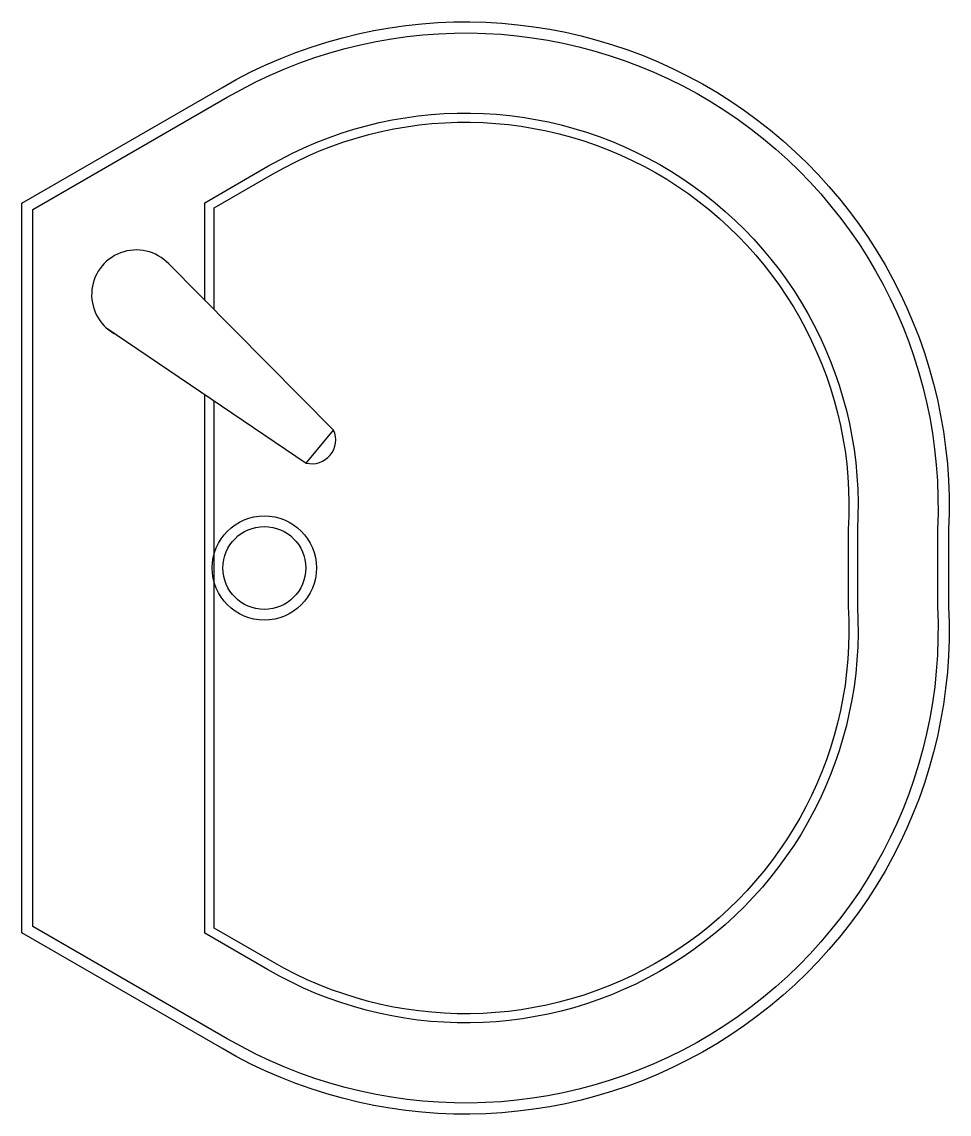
# Model space of a CAD drawing. Header units: millimetres. Extents: x -2918.347 to -2917.88, y 2970.859 to 2971.41.
import ezdxf

# ---------------------------------------------------------------- set-up
doc = ezdxf.new("R2010")
doc.units = ezdxf.units.MM
doc.header["$LTSCALE"] = 10
doc.layers.add('banheiro_louças', color=2, linetype='Continuous')

msp = doc.modelspace()

# ---------------------------------------------------------------- linework, layer by layer
at = {"layer": 'banheiro_louças'}
for p, q in [((-2918.2739, 2971.28859), (-2918.19013, 2971.2041)), ((-2918.30496, 2971.25585), (-2918.2039, 2971.18746)), ((-2918.2039, 2971.18746), (-2918.19013, 2971.2041))]:
    msp.add_line(p, q, dxfattribs=at)
msp.add_lwpolyline([(-2917.87981, 2971.15387), (-2917.87981, 2971.11518, -0.595397), (-2918.24657, 2970.89221), (-2918.3474, 2970.95043), (-2918.3474, 2971.31862), (-2918.24657, 2971.37684, -0.595397)], format="xyb", close=True, dxfattribs=at)
at = {"layer": 'banheiro_louças', "color": 1}
msp.add_lwpolyline([(-2917.88541, 2971.15401), (-2917.88541, 2971.11505, -0.59561), (-2918.24376, 2970.89706), (-2918.3418, 2970.95366), (-2918.3418, 2971.31539), (-2918.24376, 2971.37199, -0.59561)], format="xyb", close=True, dxfattribs=at)
at = {"layer": 'banheiro_louças'}
for points in [[(-2918.255, 2971.26952), (-2918.255, 2971.31883), (-2918.22324, 2971.33717, -0.598795), (-2917.92583, 2971.15387), (-2917.92583, 2971.11518, -0.599099), (-2918.22339, 2970.93197), (-2918.255, 2970.95022), (-2918.255, 2971.22204)], [(-2918.27331, 2971.28799, 1.201911), (-2918.29929, 2971.25202, 1.201911)]]:
    msp.add_lwpolyline(points, format="xyb", dxfattribs=at)
at = {"layer": 'banheiro_louças', "color": 1}
msp.add_lwpolyline([(-2918.2504, 2971.26489), (-2918.2504, 2971.31618), (-2918.22093, 2971.33319, -0.599051), (-2917.93043, 2971.15401), (-2917.93043, 2971.11504, -0.599358), (-2918.22108, 2970.93595), (-2918.2504, 2970.95288), (-2918.2504, 2971.21893)], format="xyb", dxfattribs=at)
for radius in [0.0263, 0.02092]:
    msp.add_circle((-2918.22505, 2971.13453), radius, dxfattribs=at)
at = {"layer": 'banheiro_louças'}
msp.add_arc((-2918.20103, 2971.19911), 0.01199, 256.1488, 24.5815, dxfattribs=at)

doc.saveas('drawing.dxf')
